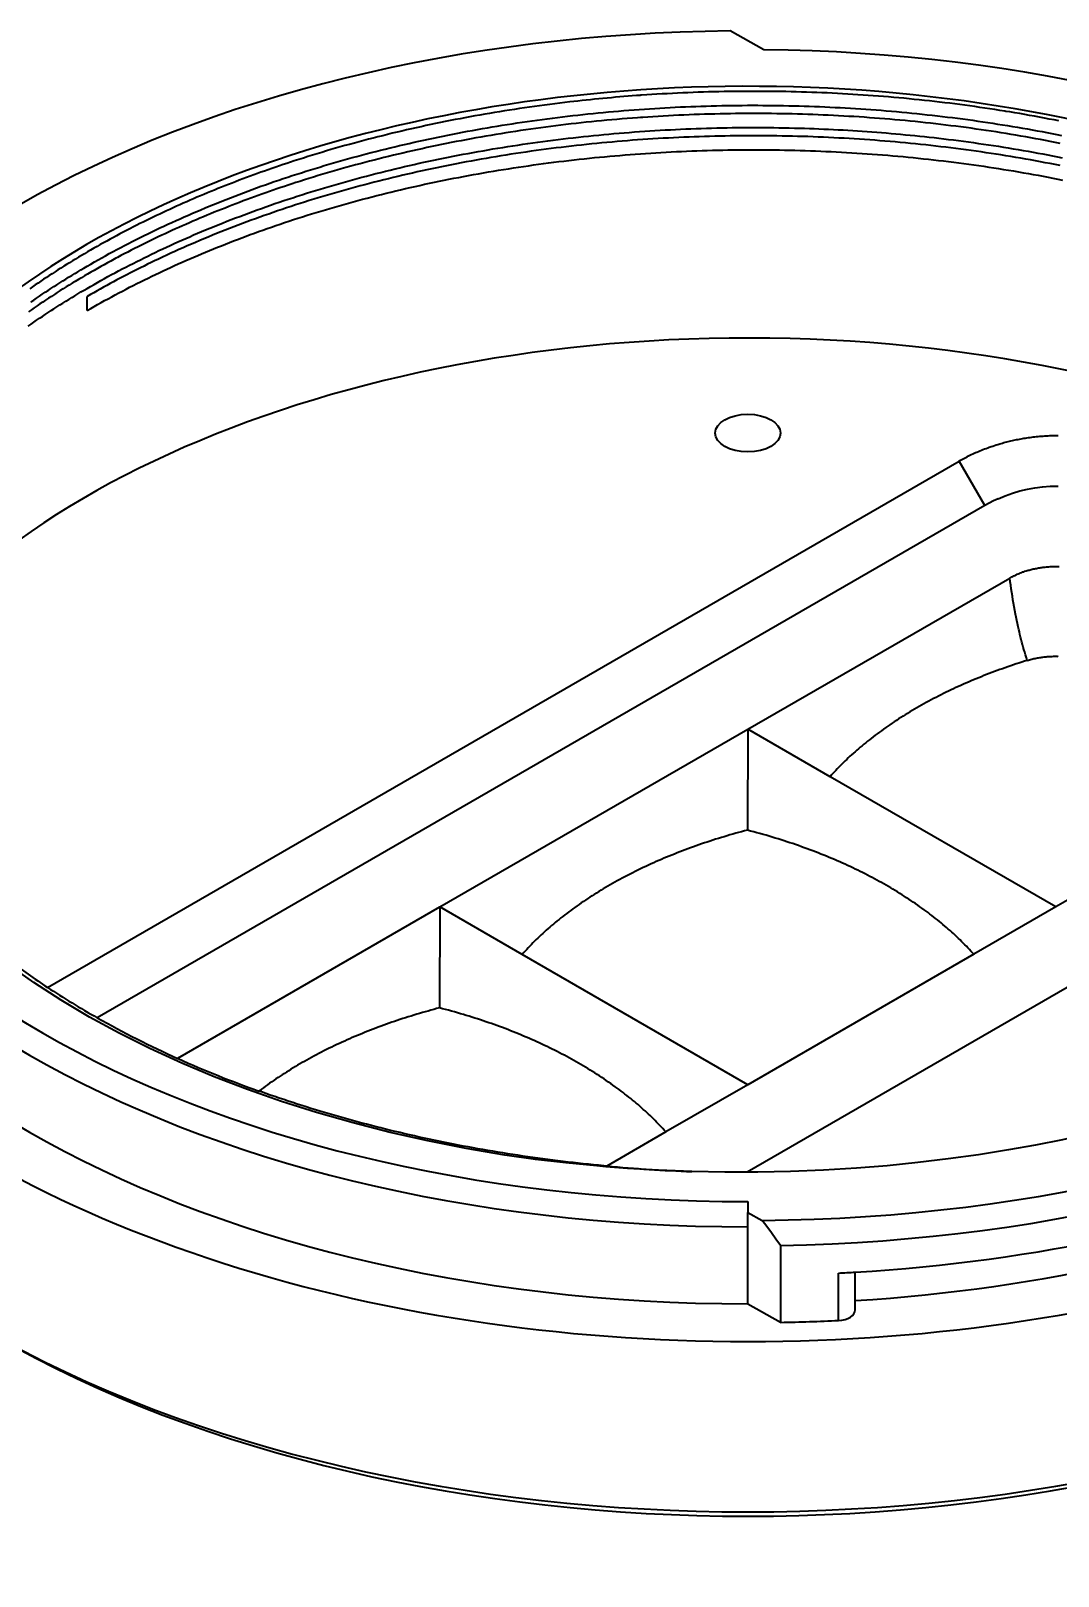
# Model space of a CAD drawing. Header units: millimetres. Extents: x 15 to 292, y 5 to 205.
# Drawn here: x 200.49 to 228.8, y 71.83 to 114.42 of the extents above; entities that cross this region are included whole.
import ezdxf

# ---------------------------------------------------------------- set-up
doc = ezdxf.new("R2010")
doc.units = ezdxf.units.MM
doc.layers.add('Geometries', color=7, linetype='Continuous')

msp = doc.modelspace()

# ---------------------------------------------------------------- linework, layer by layer
at = {"layer": 'Geometries', "linetype": 'Continuous', "lineweight": 40}
for p, q in [((220.691, 113.903), (219.757, 114.422)), ((217.295, 112.647), (217.294, 112.647)), ((217.295, 112.034), (217.294, 112.034)), ((202.042, 106.714), (202.042, 107.101)), ((200.943, 88.056), (226.071, 102.564)), ((226.778, 101.339), (226.071, 102.564)), ((226.778, 101.339), (202.317, 87.217)), ((220.248, 95.171), (227.465, 99.338)), ((211.763, 90.272), (220.248, 95.171)), ((220.248, 95.171), (220.236, 92.388)), ((222.514, 93.863), (220.248, 95.171)), ((239.482, 94.076), (220.228, 82.96)), ((228.733, 90.272), (222.514, 93.863)), ((234.948, 93.86), (228.733, 90.272)), ((204.542, 86.104), (211.763, 90.272)), ((211.763, 90.272), (211.751, 87.489)), ((214.028, 88.964), (211.763, 90.272)), ((228.733, 90.272), (226.474, 88.968)), ((220.248, 85.373), (214.028, 88.964)), ((226.474, 88.968), (220.248, 85.373)), ((204.533, 86.098), (204.542, 86.104)), ((204.55, 86.091), (204.533, 86.098)), ((204.542, 86.104), (204.55, 86.091)), ((220.248, 85.373), (217.989, 84.069)), ((217.989, 84.069), (216.362, 83.13)), ((220.25, 82.151), (220.25, 81.852)), ((220.25, 81.852), (220.643, 81.633)), ((220.25, 81.454), (220.25, 81.852)), ((220.25, 79.331), (220.25, 81.454)), ((221.149, 80.943), (221.149, 78.82)), ((222.749, 78.874), (222.749, 80.181)), ((223.206, 79.422), (223.206, 80.206)), ((220.25, 79.321), (220.25, 79.331)), ((221.149, 78.82), (220.25, 79.321)), ((223.206, 79.162), (223.206, 79.422))]:
    msp.add_line(p, q, dxfattribs=at)
at = {"layer": 'Geometries', "linetype": 'Continuous', "lineweight": 40, "flags": 128}
for points in [[(215.449, 112.477), (215.343, 112.465), (215.204, 112.449), (215.065, 112.432), (214.926, 112.415), (214.787, 112.397), (214.648, 112.379), (214.509, 112.36), (214.37, 112.341), (214.232, 112.322), (214.093, 112.302), (213.955, 112.281), (213.817, 112.26), (213.679, 112.239), (213.542, 112.217), (213.405, 112.195), (213.268, 112.173), (213.132, 112.15), (212.995, 112.126), (212.859, 112.102), (212.723, 112.078), (212.587, 112.053), (212.452, 112.028), (212.316, 112.003), (212.181, 111.976), (212.045, 111.95), (211.91, 111.923), (211.776, 111.896), (211.642, 111.868), (211.508, 111.84), (211.374, 111.811), (211.241, 111.782), (211.108, 111.753), (210.976, 111.723), (210.843, 111.692), (210.711, 111.662), (210.579, 111.631), (210.448, 111.599), (210.316, 111.567), (210.185, 111.534), (210.054, 111.502), (209.923, 111.468), (209.793, 111.435), (209.662, 111.4), (209.532, 111.366), (209.403, 111.331), (209.273, 111.295), (209.144, 111.259), (209.016, 111.223), (208.887, 111.186), (208.759, 111.149), (208.632, 111.112), (208.505, 111.074), (208.378, 111.035), (208.251, 110.997), (208.124, 110.957), (207.998, 110.917), (207.872, 110.877), (207.746, 110.837), (207.643, 110.803), (207.541, 110.769), (207.438, 110.735), (207.336, 110.701), (207.235, 110.666), (207.133, 110.631), (207.032, 110.596), (206.931, 110.56), (206.83, 110.525), (206.73, 110.488), (206.629, 110.452), (206.529, 110.415), (206.43, 110.379), (206.33, 110.341), (206.231, 110.304), (206.132, 110.266), (206.034, 110.228), (205.936, 110.19), (205.838, 110.152), (205.74, 110.113), (205.643, 110.074), (205.546, 110.035), (205.45, 109.996), (205.354, 109.956), (205.258, 109.916), (205.162, 109.876), (205.066, 109.835), (204.971, 109.795), (204.876, 109.754), (204.782, 109.712), (204.688, 109.671), (204.594, 109.629), (204.5, 109.587), (204.407, 109.545), (204.315, 109.503), (204.222, 109.46), (204.13, 109.417), (204.039, 109.374), (203.947, 109.331), (203.856, 109.287), (203.765, 109.243), (203.675, 109.199), (203.585, 109.154), (203.495, 109.11), (203.405, 109.065), (203.312, 109.017), (203.219, 108.97), (203.127, 108.922), (203.034, 108.874), (202.943, 108.826), (202.851, 108.777), (202.761, 108.729), (202.67, 108.679), (202.58, 108.63), (202.49, 108.581), (202.401, 108.531), (202.312, 108.481), (202.223, 108.43), (202.135, 108.38), (202.047, 108.329), (201.964, 108.28), (201.881, 108.231), (201.799, 108.182), (201.717, 108.133), (201.635, 108.083), (201.554, 108.033), (201.473, 107.984), (201.393, 107.933), (201.313, 107.883), (201.233, 107.832), (201.154, 107.782), (201.075, 107.73), (200.996, 107.679), (200.918, 107.628), (200.84, 107.576), (200.763, 107.524), (200.686, 107.472), (200.61, 107.42), (200.534, 107.367), (200.458, 107.315)], [(227.358, 112.205), (227.334, 112.209), (227.197, 112.231), (227.059, 112.253), (226.922, 112.274), (226.784, 112.294), (226.646, 112.314), (226.507, 112.334), (226.369, 112.353), (226.23, 112.372), (226.091, 112.391), (225.952, 112.409), (225.812, 112.426), (225.673, 112.443), (225.533, 112.46), (225.393, 112.476), (225.253, 112.492), (225.113, 112.507), (224.972, 112.522), (224.831, 112.536), (224.69, 112.55), (224.548, 112.564), (224.408, 112.577), (224.268, 112.589), (224.128, 112.601), (223.987, 112.613), (223.847, 112.624), (223.706, 112.635), (223.565, 112.645), (223.424, 112.655), (223.283, 112.664), (223.142, 112.673), (223, 112.681), (222.858, 112.689), (222.717, 112.697), (222.575, 112.704), (222.433, 112.711), (222.291, 112.717), (222.15, 112.723), (222.008, 112.728), (221.866, 112.733), (221.724, 112.737), (221.582, 112.741), (221.44, 112.745), (221.299, 112.748), (221.157, 112.75), (221.015, 112.752), (220.872, 112.754), (220.73, 112.755), (220.587, 112.756), (220.445, 112.756), (220.302, 112.756), (220.16, 112.756), (220.018, 112.755), (219.876, 112.753), (219.734, 112.751), (219.592, 112.749), (219.45, 112.746), (219.308, 112.743), (219.166, 112.739), (219.024, 112.735), (218.882, 112.73), (218.74, 112.725), (218.597, 112.719), (218.455, 112.713), (218.313, 112.707), (218.171, 112.7), (218.029, 112.692), (217.887, 112.684), (217.744, 112.676), (217.602, 112.667), (217.46, 112.658), (217.318, 112.648), (217.295, 112.647)], [(200.489, 106.95), (200.49, 106.95), (200.567, 107.004), (200.645, 107.058), (200.723, 107.111), (200.802, 107.164), (200.881, 107.217), (200.961, 107.269), (201.041, 107.322), (201.121, 107.374), (201.202, 107.426), (201.283, 107.478), (201.365, 107.529), (201.447, 107.581), (201.529, 107.632), (201.613, 107.683), (201.697, 107.734), (201.781, 107.785), (201.866, 107.836), (201.951, 107.886), (202.037, 107.936), (202.138, 107.995), (202.239, 108.053), (202.341, 108.111), (202.443, 108.168), (202.546, 108.225), (202.65, 108.282), (202.753, 108.338), (202.858, 108.394), (202.963, 108.45), (203.069, 108.506), (203.175, 108.561), (203.282, 108.616), (203.389, 108.67), (203.497, 108.725), (203.606, 108.778), (203.715, 108.832), (203.824, 108.885), (203.933, 108.938), (204.043, 108.99), (204.154, 109.042), (204.265, 109.094), (204.377, 109.145), (204.489, 109.196), (204.602, 109.246), (204.715, 109.297), (204.829, 109.347), (204.943, 109.396), (205.058, 109.445), (205.173, 109.494), (205.289, 109.543), (205.405, 109.591), (205.521, 109.639), (205.638, 109.686), (205.755, 109.733), (205.873, 109.779), (205.991, 109.825), (206.109, 109.871), (206.228, 109.917), (206.348, 109.962), (206.467, 110.006), (206.588, 110.051), (206.709, 110.095), (206.83, 110.138), (206.952, 110.181), (207.074, 110.224), (207.197, 110.267), (207.321, 110.309), (207.444, 110.351), (207.568, 110.392), (207.693, 110.433), (207.818, 110.474), (207.943, 110.514), (208.069, 110.553), (208.195, 110.593), (208.321, 110.632), (208.448, 110.67), (208.575, 110.708), (208.703, 110.746), (208.831, 110.784), (208.96, 110.821), (209.089, 110.857), (209.217, 110.893), (209.346, 110.929), (209.475, 110.964), (209.604, 110.999), (209.733, 111.033), (209.863, 111.067), (209.993, 111.1), (210.124, 111.133), (210.255, 111.166), (210.386, 111.198), (210.518, 111.23), (210.65, 111.261), (210.782, 111.292), (210.915, 111.323), (211.048, 111.353), (211.181, 111.383), (211.314, 111.412), (211.447, 111.441), (211.581, 111.469), (211.715, 111.497), (211.849, 111.524), (211.983, 111.551), (212.118, 111.578), (212.253, 111.604), (212.388, 111.63), (212.524, 111.656), (212.66, 111.681), (212.796, 111.705), (212.933, 111.729), (213.069, 111.753), (213.206, 111.776), (213.343, 111.799), (213.48, 111.821), (213.617, 111.843), (213.754, 111.865), (213.892, 111.886), (214.03, 111.906), (214.168, 111.926), (214.306, 111.946), (214.444, 111.965), (214.583, 111.984), (214.722, 112.003), (214.861, 112.021), (215.001, 112.038), (215.14, 112.055), (215.28, 112.072), (215.421, 112.088), (215.561, 112.104), (215.701, 112.119), (215.842, 112.134), (215.983, 112.149), (216.124, 112.163), (216.265, 112.176), (216.406, 112.189), (216.547, 112.202), (216.688, 112.214), (216.83, 112.226), (216.972, 112.237), (217.114, 112.248), (217.257, 112.258), (217.4, 112.268), (217.541, 112.278), (217.682, 112.287), (217.824, 112.295), (217.965, 112.303), (218.107, 112.311), (218.248, 112.318), (218.39, 112.325), (218.532, 112.331), (218.673, 112.337), (218.815, 112.342), (218.957, 112.347), (219.1, 112.351), (219.242, 112.355), (219.385, 112.359), (219.527, 112.362), (219.669, 112.365), (219.811, 112.367), (219.953, 112.368), (220.095, 112.37), (220.237, 112.371), (220.379, 112.371), (220.522, 112.371), (220.664, 112.37), (220.806, 112.369), (220.948, 112.368), (221.09, 112.366), (221.233, 112.364), (221.375, 112.361), (221.517, 112.357), (221.66, 112.354), (221.801, 112.35), (221.943, 112.345), (222.085, 112.34), (222.227, 112.334), (222.368, 112.328), (222.51, 112.322), (222.651, 112.315), (222.793, 112.308), (222.934, 112.3), (223.075, 112.292), (223.217, 112.283), (223.358, 112.274), (223.5, 112.264), (223.641, 112.254), (223.782, 112.244), (223.924, 112.233), (224.065, 112.221), (224.206, 112.209), (224.347, 112.197), (224.488, 112.184), (224.629, 112.171), (224.77, 112.157), (224.91, 112.143), (225.05, 112.128), (225.191, 112.113), (225.331, 112.098), (225.471, 112.082), (225.611, 112.065), (225.751, 112.049), (225.891, 112.031), (226.031, 112.013), (226.17, 111.995), (226.308, 111.977), (226.446, 111.958), (226.584, 111.938), (226.721, 111.918), (226.859, 111.898), (226.996, 111.877), (227.133, 111.856), (227.27, 111.835), (227.406, 111.813), (227.543, 111.79), (227.68, 111.767), (227.816, 111.744), (227.952, 111.72), (228.088, 111.696), (228.223, 111.671), (228.358, 111.646), (228.493, 111.62), (228.627, 111.594), (228.762, 111.568), (228.896, 111.541)], [(217.294, 112.034), (217.208, 112.028), (217.067, 112.018), (216.925, 112.007), (216.784, 111.995), (216.642, 111.984), (216.5, 111.971), (216.358, 111.958), (216.216, 111.945), (216.075, 111.931), (215.935, 111.917), (215.795, 111.903), (215.655, 111.888), (215.515, 111.872), (215.375, 111.857), (215.236, 111.84), (215.097, 111.824), (214.958, 111.806), (214.819, 111.789), (214.68, 111.771), (214.541, 111.752), (214.402, 111.733), (214.263, 111.714), (214.125, 111.694), (213.986, 111.674), (213.849, 111.653), (213.711, 111.632), (213.574, 111.61), (213.437, 111.588), (213.3, 111.566), (213.163, 111.543), (213.027, 111.519), (212.89, 111.496), (212.754, 111.471), (212.619, 111.447), (212.483, 111.422), (212.347, 111.396), (212.211, 111.37), (212.076, 111.344), (211.941, 111.317), (211.807, 111.29), (211.673, 111.262), (211.539, 111.234), (211.405, 111.205), (211.272, 111.176), (211.139, 111.147), (211.006, 111.117), (210.874, 111.087), (210.741, 111.056), (210.61, 111.025), (210.478, 110.994), (210.346, 110.962), (210.214, 110.93), (210.083, 110.897), (209.953, 110.863), (209.822, 110.83), (209.692, 110.796), (209.561, 110.761), (209.432, 110.726), (209.302, 110.691), (209.173, 110.655), (209.044, 110.619), (208.916, 110.582), (208.788, 110.545), (208.66, 110.508), (208.533, 110.47), (208.406, 110.432), (208.279, 110.393), (208.152, 110.353), (208.026, 110.314), (207.899, 110.274), (207.794, 110.24), (207.688, 110.205), (207.583, 110.171), (207.478, 110.136), (207.374, 110.101), (207.27, 110.066), (207.166, 110.03), (207.062, 109.994), (206.959, 109.958), (206.855, 109.921), (206.752, 109.884), (206.65, 109.847), (206.547, 109.81), (206.445, 109.772), (206.343, 109.734), (206.242, 109.696), (206.141, 109.657), (206.04, 109.619), (205.94, 109.58), (205.84, 109.54), (205.74, 109.501), (205.64, 109.461), (205.541, 109.421), (205.442, 109.38), (205.344, 109.34), (205.246, 109.299), (205.148, 109.258), (205.05, 109.216), (204.953, 109.174), (204.856, 109.132), (204.759, 109.09), (204.663, 109.048), (204.567, 109.005), (204.472, 108.962), (204.377, 108.919), (204.282, 108.875), (204.187, 108.831), (204.093, 108.787), (204, 108.743), (203.906, 108.699), (203.813, 108.654), (203.72, 108.609), (203.628, 108.563), (203.536, 108.518), (203.444, 108.472), (203.348, 108.424), (203.253, 108.375), (203.158, 108.326), (203.063, 108.277), (202.969, 108.227), (202.875, 108.178), (202.828, 108.153)], [(228.854, 111.322), (228.719, 111.349), (228.585, 111.375), (228.451, 111.401), (228.316, 111.426), (228.181, 111.451), (228.045, 111.476), (227.91, 111.5), (227.774, 111.524), (227.638, 111.547), (227.502, 111.57), (227.365, 111.592), (227.228, 111.614), (227.09, 111.636), (226.953, 111.657), (226.815, 111.677), (226.677, 111.698), (226.538, 111.717), (226.4, 111.737), (226.261, 111.756), (226.122, 111.774), (225.983, 111.792), (225.844, 111.81), (225.704, 111.827), (225.565, 111.844), (225.425, 111.86), (225.285, 111.876), (225.144, 111.891), (225.003, 111.906), (224.862, 111.921), (224.721, 111.935), (224.581, 111.948), (224.441, 111.961), (224.3, 111.974), (224.16, 111.986), (224.02, 111.998), (223.879, 112.009), (223.738, 112.02), (223.597, 112.03), (223.457, 112.04), (223.316, 112.05), (223.174, 112.059), (223.032, 112.067), (222.891, 112.075), (222.749, 112.083), (222.607, 112.09), (222.465, 112.097), (222.324, 112.103), (222.182, 112.109), (222.041, 112.114), (221.899, 112.119), (221.757, 112.124), (221.615, 112.128), (221.473, 112.132), (221.331, 112.135), (221.189, 112.137), (221.047, 112.14), (220.904, 112.141), (220.762, 112.143), (220.619, 112.144), (220.477, 112.144), (220.335, 112.144), (220.193, 112.144), (220.051, 112.143), (219.909, 112.141), (219.767, 112.139), (219.625, 112.137), (219.483, 112.134), (219.341, 112.131), (219.199, 112.127), (219.057, 112.123), (218.914, 112.119), (218.772, 112.114), (218.63, 112.108), (218.488, 112.102), (218.345, 112.096), (218.203, 112.089), (218.061, 112.082), (217.918, 112.074), (217.776, 112.066), (217.634, 112.057), (217.492, 112.048), (217.35, 112.038), (217.295, 112.034)], [(228.823, 111.941), (228.689, 111.967), (228.554, 111.993), (228.42, 112.019), (228.285, 112.044), (228.15, 112.069), (228.014, 112.094), (227.879, 112.118), (227.743, 112.141), (227.607, 112.164), (227.471, 112.187), (227.358, 112.205)], [(212.126, 110.967), (212.13, 110.968), (212.266, 110.994), (212.401, 111.02), (212.538, 111.046), (212.675, 111.071), (212.812, 111.096), (212.949, 111.12), (213.087, 111.144), (213.224, 111.167), (213.36, 111.19), (213.497, 111.212), (213.635, 111.234), (213.772, 111.255), (213.91, 111.276), (214.047, 111.297), (214.185, 111.317), (214.324, 111.336), (214.462, 111.355), (214.601, 111.374), (214.74, 111.393), (214.879, 111.411), (215.019, 111.428), (215.158, 111.445), (215.298, 111.462), (215.437, 111.478), (215.577, 111.493), (215.717, 111.509), (215.857, 111.523), (215.997, 111.538), (216.137, 111.552), (216.277, 111.565), (216.418, 111.578), (216.558, 111.59), (216.699, 111.603), (216.84, 111.614), (216.982, 111.625), (217.123, 111.636), (217.265, 111.647), (217.406, 111.656), (217.547, 111.666), (217.688, 111.675), (217.83, 111.683), (217.971, 111.691), (218.113, 111.699), (218.254, 111.706), (218.396, 111.713), (218.538, 111.719), (218.68, 111.725), (218.822, 111.73), (218.964, 111.735), (219.107, 111.739), (219.249, 111.743), (219.391, 111.747), (219.534, 111.75), (219.677, 111.752), (219.82, 111.755), (219.962, 111.756), (220.105, 111.757), (220.248, 111.758), (220.391, 111.759), (220.534, 111.758), (220.676, 111.758), (220.819, 111.757), (220.962, 111.755), (221.104, 111.753), (221.248, 111.751), (221.391, 111.748), (221.535, 111.745), (221.678, 111.741), (221.811, 111.737), (221.944, 111.732), (222.077, 111.728), (222.209, 111.723), (222.342, 111.717), (222.475, 111.711), (222.608, 111.705), (222.74, 111.698), (222.873, 111.691), (223.005, 111.683), (223.138, 111.675), (223.27, 111.667), (223.402, 111.658), (223.535, 111.649), (223.667, 111.64), (223.799, 111.63), (223.931, 111.62), (224.062, 111.609), (224.194, 111.598), (224.326, 111.586), (224.457, 111.575), (224.589, 111.562), (224.72, 111.55), (224.851, 111.537), (224.984, 111.523), (225.117, 111.509), (225.25, 111.494), (225.383, 111.48), (225.516, 111.464), (225.649, 111.449), (225.781, 111.433), (225.913, 111.416), (226.052, 111.398), (226.19, 111.38), (226.328, 111.362), (226.466, 111.343), (226.604, 111.323), (226.742, 111.303), (226.879, 111.283), (227.016, 111.262), (227.153, 111.241), (227.29, 111.219), (227.427, 111.197), (227.564, 111.174), (227.7, 111.151), (227.837, 111.128), (227.973, 111.104), (228.108, 111.08), (228.243, 111.055), (228.378, 111.03), (228.513, 111.004), (228.647, 110.978), (228.781, 110.952), (228.915, 110.925)], [(228.854, 110.71), (228.719, 110.737), (228.583, 110.763), (228.447, 110.789), (228.312, 110.815), (228.177, 110.84), (228.042, 110.864), (227.906, 110.888), (227.771, 110.912), (227.635, 110.935), (227.498, 110.958), (227.362, 110.98), (227.225, 111.002), (227.089, 111.023), (226.951, 111.045), (226.813, 111.065), (226.675, 111.085), (226.537, 111.105), (226.399, 111.125), (226.261, 111.143), (226.123, 111.162), (225.984, 111.18), (225.846, 111.197), (225.707, 111.214), (225.568, 111.231), (225.429, 111.247), (225.29, 111.263), (225.15, 111.278), (225.011, 111.293), (224.871, 111.307), (224.73, 111.321), (224.59, 111.335), (224.449, 111.348), (224.309, 111.361), (224.168, 111.373), (224.028, 111.385), (223.887, 111.396), (223.747, 111.407), (223.606, 111.417), (223.465, 111.427), (223.324, 111.437), (223.183, 111.446), (223.042, 111.454), (222.9, 111.462), (222.758, 111.47), (222.617, 111.477), (222.475, 111.484), (222.333, 111.49), (222.191, 111.496), (222.048, 111.502), (221.906, 111.507), (221.763, 111.511), (221.621, 111.515), (221.478, 111.519), (221.335, 111.522), (221.193, 111.525), (221.05, 111.527), (220.907, 111.529), (220.764, 111.53), (220.622, 111.531), (220.479, 111.532), (220.335, 111.532), (220.192, 111.531), (220.048, 111.53), (219.905, 111.529), (219.763, 111.527), (219.621, 111.525), (219.479, 111.522), (219.337, 111.519), (219.195, 111.515), (219.053, 111.511), (218.911, 111.506), (218.769, 111.501), (218.627, 111.496), (218.486, 111.49), (218.343, 111.483), (218.201, 111.477), (218.059, 111.469), (217.917, 111.461), (217.775, 111.453), (217.634, 111.445), (217.493, 111.436), (217.352, 111.426), (217.21, 111.416), (217.069, 111.406), (216.928, 111.395), (216.788, 111.383), (216.647, 111.372), (216.506, 111.359), (216.366, 111.347), (216.225, 111.333), (216.084, 111.32), (215.944, 111.306), (215.803, 111.291), (215.663, 111.276), (215.523, 111.261), (215.384, 111.245), (215.244, 111.229), (215.105, 111.212), (214.966, 111.195), (214.827, 111.177), (214.688, 111.159), (214.549, 111.141), (214.411, 111.122), (214.273, 111.103), (214.134, 111.083), (213.996, 111.063), (213.858, 111.042), (213.72, 111.021), (213.582, 110.999), (213.444, 110.977), (213.306, 110.954), (213.169, 110.931), (213.032, 110.908), (212.895, 110.884), (212.758, 110.86), (212.622, 110.835), (212.485, 110.81), (212.349, 110.784), (212.214, 110.758), (212.078, 110.732), (211.943, 110.705), (211.807, 110.677), (211.672, 110.649), (211.537, 110.621), (211.402, 110.592), (211.268, 110.563), (211.135, 110.534), (211.003, 110.504), (210.87, 110.474), (210.738, 110.443), (210.606, 110.412), (210.475, 110.381), (210.343, 110.349), (210.212, 110.317), (210.082, 110.284), (209.951, 110.251), (209.82, 110.217), (209.69, 110.183), (209.56, 110.148), (209.431, 110.114), (209.302, 110.078), (209.174, 110.043), (209.046, 110.007), (208.918, 109.97), (208.791, 109.933), (208.663, 109.896), (208.537, 109.859), (208.41, 109.82), (208.284, 109.782), (208.159, 109.743), (208.033, 109.704), (207.908, 109.664), (207.783, 109.624), (207.659, 109.583), (207.534, 109.542), (207.411, 109.501), (207.288, 109.459), (207.166, 109.417), (207.043, 109.375), (206.922, 109.332), (206.8, 109.289), (206.679, 109.246), (206.559, 109.202), (206.439, 109.157), (206.319, 109.112), (206.199, 109.067), (206.08, 109.022), (205.961, 108.976), (205.843, 108.929), (205.725, 108.882), (205.607, 108.835), (205.49, 108.788), (205.373, 108.74), (205.257, 108.691), (205.141, 108.643), (205.026, 108.593), (204.911, 108.544), (204.796, 108.494), (204.682, 108.444), (204.569, 108.393), (204.456, 108.342), (204.343, 108.291), (204.231, 108.239), (204.119, 108.187), (204.007, 108.134), (203.896, 108.081), (203.8, 108.035), (203.704, 107.988), (203.608, 107.941), (203.513, 107.894), (203.418, 107.846), (203.324, 107.799), (203.23, 107.751), (203.136, 107.702), (203.043, 107.654), (202.95, 107.605), (202.858, 107.556), (202.766, 107.506), (202.674, 107.457), (202.583, 107.407), (202.492, 107.357), (202.401, 107.306), (202.311, 107.255), (202.221, 107.204), (202.131, 107.153), (202.042, 107.101)], [(200.415, 106.286), (200.492, 106.339), (200.569, 106.393), (200.647, 106.447), (200.725, 106.5), (200.804, 106.553), (200.883, 106.606), (200.963, 106.659), (201.043, 106.711), (201.123, 106.763), (201.204, 106.815), (201.286, 106.867), (201.367, 106.919), (201.449, 106.97), (201.532, 107.021), (201.615, 107.072), (201.699, 107.123), (201.784, 107.174), (201.869, 107.225), (201.954, 107.275), (202.04, 107.325), (202.134, 107.38), (202.229, 107.435), (202.324, 107.489), (202.42, 107.543), (202.516, 107.596), (202.613, 107.65), (202.711, 107.703), (202.808, 107.755), (202.907, 107.808), (203.005, 107.86), (203.104, 107.912), (203.204, 107.963), (203.304, 108.015), (203.405, 108.066), (203.506, 108.116), (203.607, 108.167), (203.709, 108.217), (203.811, 108.267), (203.914, 108.316), (204.017, 108.365), (204.121, 108.414), (204.225, 108.463), (204.329, 108.511), (204.434, 108.559), (204.542, 108.607), (204.649, 108.655), (204.757, 108.703), (204.866, 108.75), (204.974, 108.797), (205.084, 108.844), (205.194, 108.891), (205.304, 108.937), (205.42, 108.985), (205.536, 109.032), (205.653, 109.08), (205.77, 109.126), (205.888, 109.173), (206.006, 109.219), (206.125, 109.265), (206.244, 109.31), (206.363, 109.355), (206.483, 109.4), (206.603, 109.444), (206.725, 109.488), (206.846, 109.531), (206.968, 109.575), (207.09, 109.617), (207.213, 109.66), (207.335, 109.702), (207.458, 109.743), (207.582, 109.784), (207.706, 109.825), (207.83, 109.865), (207.955, 109.905), (208.08, 109.945), (208.205, 109.984), (208.331, 110.022), (208.457, 110.061), (208.584, 110.099), (208.711, 110.136), (208.839, 110.174), (208.967, 110.21), (209.095, 110.247), (209.223, 110.283), (209.352, 110.318), (209.48, 110.353), (209.61, 110.388), (209.739, 110.422), (209.869, 110.456), (209.999, 110.489), (210.13, 110.522), (210.261, 110.555), (210.392, 110.587), (210.524, 110.619), (210.656, 110.65), (210.788, 110.681), (210.921, 110.712), (211.054, 110.742), (211.188, 110.772), (211.322, 110.801), (211.456, 110.83), (211.59, 110.859), (211.725, 110.887), (211.859, 110.914), (211.995, 110.941), (212.126, 110.967)], [(202.042, 106.714), (202.137, 106.769), (202.232, 106.824), (202.328, 106.878), (202.424, 106.932), (202.52, 106.986), (202.618, 107.04), (202.715, 107.093), (202.813, 107.146), (202.912, 107.198), (203.011, 107.251), (203.111, 107.303), (203.21, 107.354), (203.311, 107.406), (203.412, 107.457), (203.513, 107.508), (203.615, 107.558), (203.717, 107.608), (203.82, 107.658), (203.923, 107.708), (204.027, 107.757), (204.131, 107.806), (204.235, 107.855), (204.34, 107.903), (204.445, 107.951), (204.551, 107.999), (204.657, 108.046), (204.763, 108.093), (204.87, 108.14), (204.978, 108.187), (205.086, 108.233), (205.194, 108.278), (205.302, 108.324), (205.411, 108.369), (205.521, 108.414), (205.631, 108.458), (205.741, 108.502), (205.852, 108.546), (205.963, 108.59), (206.074, 108.633), (206.186, 108.676), (206.301, 108.719), (206.417, 108.763), (206.532, 108.806), (206.649, 108.848), (206.766, 108.89), (206.883, 108.932), (207, 108.974), (207.118, 109.015), (207.237, 109.056), (207.355, 109.096), (207.479, 109.137), (207.602, 109.178), (207.726, 109.219), (207.85, 109.259), (207.975, 109.299), (208.1, 109.339), (208.226, 109.378), (208.351, 109.416), (208.478, 109.455), (208.604, 109.492), (208.731, 109.53), (208.859, 109.567), (208.987, 109.604), (209.115, 109.64), (209.244, 109.676), (209.373, 109.711), (209.502, 109.746), (209.631, 109.781), (209.76, 109.815), (209.89, 109.849), (210.021, 109.882), (210.151, 109.915), (210.282, 109.948), (210.413, 109.98), (210.545, 110.011), (210.677, 110.043), (210.809, 110.074), (210.942, 110.104), (211.075, 110.134), (211.208, 110.164), (211.341, 110.193), (211.475, 110.222), (211.609, 110.25), (211.743, 110.278), (211.877, 110.305), (212.011, 110.332), (212.146, 110.359), (212.281, 110.385), (212.416, 110.411), (212.552, 110.436), (212.688, 110.461), (212.824, 110.485), (212.961, 110.51), (213.097, 110.533), (213.234, 110.556), (213.372, 110.579), (213.51, 110.601), (213.648, 110.623), (213.786, 110.645), (213.924, 110.666), (214.062, 110.686), (214.201, 110.707), (214.34, 110.726), (214.479, 110.745), (214.618, 110.764), (214.758, 110.783), (214.897, 110.801), (215.038, 110.818), (215.178, 110.835), (215.319, 110.852), (215.46, 110.868), (215.6, 110.884), (215.74, 110.899), (215.88, 110.913), (216.02, 110.928), (216.16, 110.941), (216.3, 110.955), (216.441, 110.968), (216.581, 110.98), (216.722, 110.992), (216.863, 111.004), (217.004, 111.015), (217.145, 111.025), (217.287, 111.036), (217.429, 111.046), (217.57, 111.055), (217.712, 111.064), (217.853, 111.072), (217.994, 111.08), (218.136, 111.088), (218.278, 111.095), (218.419, 111.101), (218.561, 111.107), (218.703, 111.113), (218.845, 111.118), (218.987, 111.123), (219.129, 111.127), (219.271, 111.131), (219.414, 111.135), (219.556, 111.138), (219.699, 111.14), (219.841, 111.142), (219.983, 111.144), (220.125, 111.145), (220.267, 111.146), (220.409, 111.146), (220.551, 111.146), (220.693, 111.145), (220.835, 111.144), (220.977, 111.143), (221.119, 111.141), (221.262, 111.138), (221.404, 111.135), (221.546, 111.132), (221.689, 111.128), (221.831, 111.124), (221.973, 111.119), (222.116, 111.114), (222.258, 111.108), (222.401, 111.102), (222.543, 111.096), (222.685, 111.089), (222.827, 111.081), (222.969, 111.073), (223.111, 111.065), (223.253, 111.056), (223.395, 111.047), (223.536, 111.037), (223.679, 111.027), (223.821, 111.016), (223.963, 111.005), (224.105, 110.993), (224.245, 110.981), (224.386, 110.969), (224.526, 110.956), (224.666, 110.943), (224.806, 110.929), (224.945, 110.915), (225.085, 110.9), (225.225, 110.885), (225.364, 110.869), (225.503, 110.853), (225.642, 110.837), (225.782, 110.82), (225.921, 110.803), (226.06, 110.785), (226.198, 110.767), (226.337, 110.748), (226.475, 110.729), (226.612, 110.709), (226.75, 110.69), (226.887, 110.669), (227.024, 110.648), (227.161, 110.627), (227.298, 110.605), (227.435, 110.583), (227.571, 110.561), (227.708, 110.538), (227.844, 110.514), (227.98, 110.49), (228.116, 110.466), (228.251, 110.441), (228.386, 110.416), (228.521, 110.39), (228.655, 110.364), (228.789, 110.338), (228.923, 110.311)], [(202.828, 108.153), (202.782, 108.128), (202.689, 108.077), (202.596, 108.027), (202.504, 107.976), (202.413, 107.925), (202.321, 107.874), (202.23, 107.822), (202.14, 107.77), (202.05, 107.718), (201.965, 107.668), (201.88, 107.618), (201.796, 107.568), (201.712, 107.517), (201.628, 107.467), (201.545, 107.416), (201.462, 107.365), (201.38, 107.313), (201.298, 107.262), (201.217, 107.21), (201.136, 107.158), (201.055, 107.105), (200.975, 107.053), (200.895, 107), (200.815, 106.947), (200.736, 106.894), (200.658, 106.841), (200.58, 106.787), (200.502, 106.733), (200.425, 106.679)], [(226.071, 102.564), (226.107, 102.585), (226.143, 102.605), (226.179, 102.625), (226.216, 102.645), (226.253, 102.665), (226.291, 102.685), (226.329, 102.704), (226.367, 102.723), (226.406, 102.742), (226.445, 102.76), (226.484, 102.778), (226.524, 102.796), (226.564, 102.814), (226.605, 102.831), (226.646, 102.848), (226.687, 102.865), (226.729, 102.882), (226.77, 102.898), (226.815, 102.915), (226.859, 102.931), (226.904, 102.948), (226.95, 102.963), (226.996, 102.979), (227.042, 102.994), (227.091, 103.01), (227.141, 103.025), (227.191, 103.04), (227.229, 103.051), (227.267, 103.062), (227.305, 103.072), (227.343, 103.082), (227.382, 103.092), (227.421, 103.102), (227.46, 103.112), (227.499, 103.121), (227.538, 103.13), (227.578, 103.139), (227.617, 103.147), (227.657, 103.155), (227.697, 103.163), (227.737, 103.171), (227.778, 103.179), (227.818, 103.186), (227.859, 103.193), (227.9, 103.199), (227.94, 103.206), (227.982, 103.212), (228.026, 103.218), (228.071, 103.224), (228.116, 103.229), (228.161, 103.234), (228.206, 103.239), (228.251, 103.244), (228.296, 103.248), (228.342, 103.252), (228.387, 103.255), (228.433, 103.258), (228.479, 103.261), (228.524, 103.263), (228.57, 103.265), (228.616, 103.267), (228.662, 103.268), (228.707, 103.269), (228.753, 103.269), (228.799, 103.269)], [(227.146, 101.527), (227.343, 101.609), (227.542, 101.68), (227.746, 101.74), (227.953, 101.789), (228.162, 101.828), (228.372, 101.855), (228.584, 101.871), (228.797, 101.875)], [(227.146, 101.527), (227.02, 101.469), (226.897, 101.406), (226.778, 101.339)], [(227.465, 99.338), (227.493, 99.354), (227.521, 99.369), (227.55, 99.384), (227.579, 99.399), (227.609, 99.414), (227.639, 99.428), (227.67, 99.442), (227.701, 99.455), (227.732, 99.468), (227.764, 99.481), (227.797, 99.494), (227.829, 99.506), (227.858, 99.515), (227.886, 99.525), (227.915, 99.534), (227.944, 99.543), (227.974, 99.552), (228.002, 99.56), (228.03, 99.568), (228.058, 99.575), (228.087, 99.582), (228.116, 99.589), (228.145, 99.595), (228.174, 99.601), (228.203, 99.607), (228.233, 99.613), (228.263, 99.618), (228.293, 99.623), (228.323, 99.628), (228.353, 99.632), (228.383, 99.636), (228.414, 99.64), (228.447, 99.643), (228.48, 99.646), (228.514, 99.649), (228.547, 99.652), (228.581, 99.654), (228.616, 99.655), (228.652, 99.657), (228.687, 99.657), (228.723, 99.658), (228.758, 99.658), (228.794, 99.657), (228.829, 99.656)], [(227.95, 97.068), (227.926, 97.144), (227.902, 97.22), (227.879, 97.297), (227.859, 97.366), (227.839, 97.435), (227.82, 97.505), (227.801, 97.574), (227.783, 97.644), (227.765, 97.714), (227.748, 97.783), (227.731, 97.853), (227.714, 97.923), (227.698, 97.994), (227.679, 98.082), (227.66, 98.17), (227.642, 98.259), (227.625, 98.347), (227.606, 98.446), (227.588, 98.545), (227.57, 98.643), (227.554, 98.742), (227.538, 98.841), (227.522, 98.94), (227.507, 99.04), (227.493, 99.139), (227.479, 99.239), (227.465, 99.338), (227.465, 99.338)], [(227.95, 97.068), (227.98, 97.077), (228.01, 97.086), (228.041, 97.094), (228.071, 97.102), (228.102, 97.11), (228.134, 97.117), (228.165, 97.124), (228.197, 97.131), (228.229, 97.137), (228.261, 97.143), (228.294, 97.148), (228.327, 97.153), (228.355, 97.157), (228.383, 97.161), (228.411, 97.164), (228.439, 97.167), (228.468, 97.17), (228.501, 97.173), (228.535, 97.176), (228.568, 97.178), (228.602, 97.18), (228.636, 97.181), (228.669, 97.182), (228.703, 97.182), (228.737, 97.183), (228.771, 97.182), (228.804, 97.181)], [(227.95, 97.068), (227.873, 97.044), (227.796, 97.02), (227.72, 96.995), (227.644, 96.97), (227.569, 96.945), (227.493, 96.92), (227.418, 96.894), (227.343, 96.868), (227.269, 96.841), (227.194, 96.815), (227.121, 96.788), (227.047, 96.761), (226.974, 96.733), (226.901, 96.705), (226.828, 96.677), (226.756, 96.649), (226.684, 96.62), (226.613, 96.591), (226.541, 96.562), (226.471, 96.533), (226.4, 96.503), (226.33, 96.473), (226.26, 96.442), (226.191, 96.412), (226.122, 96.381), (226.053, 96.35), (225.985, 96.319), (225.917, 96.287), (225.849, 96.255), (225.782, 96.223), (225.712, 96.189), (225.642, 96.155), (225.573, 96.12), (225.504, 96.085), (225.436, 96.05), (225.367, 96.015), (225.3, 95.979), (225.233, 95.943), (225.166, 95.907), (225.1, 95.871), (225.034, 95.834), (224.969, 95.797), (224.904, 95.76), (224.84, 95.723), (224.776, 95.685), (224.713, 95.647), (224.65, 95.609), (224.588, 95.571), (224.526, 95.532), (224.464, 95.494), (224.403, 95.454), (224.343, 95.415), (224.283, 95.376), (224.223, 95.336), (224.164, 95.296), (224.106, 95.255), (224.048, 95.215), (223.99, 95.174), (223.932, 95.132), (223.874, 95.091), (223.817, 95.048), (223.76, 95.006), (223.704, 94.963), (223.649, 94.92), (223.597, 94.88), (223.546, 94.84), (223.496, 94.799), (223.446, 94.758), (223.396, 94.717), (223.347, 94.676), (223.299, 94.635), (223.251, 94.593), (223.203, 94.551), (223.156, 94.509), (223.109, 94.467), (223.063, 94.425), (223.017, 94.382), (222.972, 94.339), (222.928, 94.297), (222.884, 94.254), (222.84, 94.21), (222.797, 94.167), (222.754, 94.123), (222.712, 94.08), (222.67, 94.036), (222.629, 93.992), (222.589, 93.948), (222.549, 93.903), (222.514, 93.863)], [(220.236, 92.388), (220.155, 92.367), (220.075, 92.346), (219.994, 92.324), (219.914, 92.302), (219.835, 92.279), (219.755, 92.256), (219.676, 92.233), (219.597, 92.209), (219.518, 92.186), (219.439, 92.161), (219.361, 92.137), (219.283, 92.112), (219.206, 92.087), (219.128, 92.061), (219.052, 92.036), (218.975, 92.009), (218.899, 91.983), (218.823, 91.957), (218.747, 91.93), (218.672, 91.902), (218.597, 91.875), (218.522, 91.847), (218.448, 91.819), (218.373, 91.79), (218.3, 91.761), (218.227, 91.732), (218.154, 91.703), (218.081, 91.673), (218.009, 91.643), (217.937, 91.613), (217.866, 91.583), (217.795, 91.552), (217.724, 91.521), (217.653, 91.489), (217.583, 91.458), (217.513, 91.426), (217.439, 91.391), (217.365, 91.356), (217.291, 91.321), (217.218, 91.286), (217.146, 91.25), (217.074, 91.214), (217.002, 91.178), (216.931, 91.141), (216.86, 91.104), (216.789, 91.067), (216.719, 91.029), (216.65, 90.991), (216.585, 90.955), (216.52, 90.919), (216.455, 90.882), (216.391, 90.845), (216.327, 90.808), (216.264, 90.77), (216.202, 90.733), (216.139, 90.695), (216.078, 90.656), (216.016, 90.618), (215.955, 90.579), (215.895, 90.54), (215.835, 90.501), (215.776, 90.462), (215.717, 90.422), (215.658, 90.382), (215.6, 90.342), (215.542, 90.302), (215.484, 90.261), (215.427, 90.219), (215.37, 90.177), (215.313, 90.135), (215.257, 90.093), (215.201, 90.051), (215.148, 90.01), (215.096, 89.969), (215.044, 89.927), (214.993, 89.886), (214.942, 89.844), (214.891, 89.802), (214.841, 89.759), (214.792, 89.717), (214.743, 89.674), (214.694, 89.632), (214.646, 89.589), (214.599, 89.545), (214.552, 89.502), (214.506, 89.458), (214.46, 89.415), (214.415, 89.371), (214.37, 89.326), (214.326, 89.282), (214.282, 89.238), (214.239, 89.193), (214.196, 89.148), (214.154, 89.103), (214.112, 89.058), (214.071, 89.013), (214.03, 88.966), (214.028, 88.964)], [(226.474, 88.968), (226.437, 89.01), (226.396, 89.054), (226.355, 89.099), (226.313, 89.144), (226.271, 89.188), (226.228, 89.232), (226.185, 89.276), (226.141, 89.32), (226.097, 89.363), (226.052, 89.407), (226.007, 89.45), (225.961, 89.493), (225.915, 89.536), (225.868, 89.578), (225.82, 89.621), (225.772, 89.663), (225.724, 89.705), (225.675, 89.747), (225.626, 89.789), (225.576, 89.831), (225.526, 89.872), (225.475, 89.913), (225.424, 89.954), (225.372, 89.995), (225.32, 90.035), (225.267, 90.076), (225.214, 90.116), (225.16, 90.156), (225.106, 90.196), (225.047, 90.238), (224.988, 90.28), (224.929, 90.322), (224.869, 90.363), (224.809, 90.404), (224.748, 90.445), (224.686, 90.486), (224.624, 90.527), (224.561, 90.567), (224.498, 90.607), (224.435, 90.647), (224.37, 90.687), (224.309, 90.724), (224.248, 90.761), (224.186, 90.798), (224.124, 90.834), (224.061, 90.87), (223.998, 90.906), (223.934, 90.942), (223.87, 90.977), (223.806, 91.012), (223.741, 91.047), (223.676, 91.082), (223.611, 91.116), (223.545, 91.151), (223.478, 91.184), (223.411, 91.218), (223.344, 91.252), (223.277, 91.285), (223.209, 91.318), (223.139, 91.351), (223.069, 91.384), (222.999, 91.416), (222.928, 91.448), (222.857, 91.48), (222.786, 91.512), (222.713, 91.544), (222.639, 91.576), (222.565, 91.608), (222.49, 91.639), (222.415, 91.67), (222.34, 91.701), (222.264, 91.731), (222.188, 91.761), (222.111, 91.791), (222.035, 91.82), (221.958, 91.849), (221.88, 91.878), (221.802, 91.906), (221.724, 91.934), (221.645, 91.962), (221.566, 91.99), (221.487, 92.017), (221.407, 92.043), (221.327, 92.07), (221.247, 92.096), (221.166, 92.122), (221.085, 92.147), (221.004, 92.172), (220.923, 92.197), (220.838, 92.222), (220.753, 92.247), (220.668, 92.272), (220.582, 92.296), (220.496, 92.32), (220.41, 92.343), (220.323, 92.366), (220.236, 92.388)], [(213.555, 83.43), (212.483, 83.613), (211.428, 83.822), (210.389, 84.057), (209.368, 84.318), (208.363, 84.604), (207.399, 84.909), (206.459, 85.237), (205.543, 85.589), (204.651, 85.963), (203.768, 86.367), (202.918, 86.791), (202.102, 87.237), (201.319, 87.702), (200.572, 88.187), (199.876, 88.678), (199.219, 89.185), (198.599, 89.708), (198.017, 90.246)], [(211.751, 87.489), (211.671, 87.469), (211.592, 87.447), (211.513, 87.426), (211.434, 87.404), (211.356, 87.382), (211.278, 87.359), (211.2, 87.337), (211.122, 87.314), (211.044, 87.29), (210.967, 87.266), (210.89, 87.242), (210.813, 87.218), (210.737, 87.193), (210.661, 87.168), (210.585, 87.143), (210.51, 87.118), (210.435, 87.092), (210.36, 87.066), (210.286, 87.039), (210.212, 87.012), (210.138, 86.985), (210.064, 86.958), (209.991, 86.93), (209.918, 86.902), (209.845, 86.874), (209.773, 86.846), (209.701, 86.817), (209.63, 86.788), (209.559, 86.759), (209.488, 86.729), (209.417, 86.7), (209.347, 86.669), (209.277, 86.639), (209.208, 86.608), (209.139, 86.577), (209.07, 86.546), (208.996, 86.512), (208.924, 86.478), (208.851, 86.444), (208.78, 86.41), (208.708, 86.375), (208.637, 86.34), (208.566, 86.304), (208.496, 86.268), (208.426, 86.232), (208.357, 86.196), (208.288, 86.159), (208.219, 86.122), (208.155, 86.087), (208.091, 86.051), (208.027, 86.016), (207.964, 85.98), (207.902, 85.944), (207.839, 85.907), (207.777, 85.87), (207.716, 85.834), (207.655, 85.796), (207.595, 85.759), (207.534, 85.721), (207.475, 85.683), (207.416, 85.645), (207.357, 85.607), (207.299, 85.568), (207.241, 85.53), (207.183, 85.491), (207.126, 85.451), (207.069, 85.411), (207.012, 85.371), (206.955, 85.33), (206.899, 85.29), (206.844, 85.249), (206.789, 85.207), (206.774, 85.196)], [(217.989, 84.069), (217.987, 84.07), (217.946, 84.116), (217.905, 84.161), (217.863, 84.207), (217.821, 84.252), (217.778, 84.297), (217.734, 84.342), (217.69, 84.386), (217.646, 84.431), (217.601, 84.475), (217.555, 84.519), (217.509, 84.562), (217.462, 84.606), (217.415, 84.65), (217.367, 84.693), (217.319, 84.736), (217.27, 84.779), (217.221, 84.822), (217.171, 84.864), (217.121, 84.907), (217.07, 84.949), (217.019, 84.99), (216.967, 85.032), (216.915, 85.073), (216.862, 85.115), (216.809, 85.156), (216.755, 85.197), (216.701, 85.237), (216.646, 85.278), (216.59, 85.318), (216.531, 85.361), (216.47, 85.404), (216.41, 85.446), (216.348, 85.488), (216.287, 85.53), (216.224, 85.572), (216.161, 85.613), (216.098, 85.654), (216.034, 85.695), (215.969, 85.736), (215.904, 85.776), (215.839, 85.816), (215.776, 85.854), (215.713, 85.891), (215.649, 85.929), (215.585, 85.966), (215.521, 86.002), (215.456, 86.039), (215.391, 86.075), (215.325, 86.111), (215.259, 86.147), (215.192, 86.182), (215.125, 86.217), (215.058, 86.252), (214.99, 86.287), (214.921, 86.321), (214.853, 86.355), (214.784, 86.389), (214.714, 86.423), (214.644, 86.456), (214.573, 86.49), (214.501, 86.523), (214.429, 86.556), (214.356, 86.589), (214.283, 86.621), (214.209, 86.653), (214.138, 86.684), (214.067, 86.714), (213.995, 86.744), (213.923, 86.774), (213.85, 86.803), (213.778, 86.832), (213.704, 86.861), (213.631, 86.89), (213.557, 86.918), (213.483, 86.946), (213.408, 86.974), (213.333, 87.001), (213.258, 87.028), (213.182, 87.055), (213.107, 87.082), (213.03, 87.108), (212.954, 87.134), (212.877, 87.159), (212.8, 87.185), (212.723, 87.21), (212.645, 87.234), (212.567, 87.259), (212.489, 87.283), (212.41, 87.306), (212.329, 87.33), (212.247, 87.354), (212.165, 87.378), (212.083, 87.401), (212, 87.423), (211.917, 87.446), (211.834, 87.468), (211.751, 87.489)], [(216.362, 83.13), (216.275, 83.138), (216.134, 83.151), (215.994, 83.165), (215.854, 83.179), (215.714, 83.194), (215.574, 83.21), (215.434, 83.225), (215.294, 83.241), (215.154, 83.258), (215.015, 83.275), (214.876, 83.292), (214.737, 83.31), (214.598, 83.329), (214.46, 83.347), (214.321, 83.367), (214.183, 83.386), (214.045, 83.406), (213.907, 83.427), (213.77, 83.448), (213.632, 83.469), (213.494, 83.491), (213.357, 83.513), (213.22, 83.536), (213.083, 83.559), (212.946, 83.583), (212.81, 83.607), (212.674, 83.631), (212.539, 83.656), (212.403, 83.682), (212.268, 83.707), (212.133, 83.734), (211.998, 83.76), (211.864, 83.787), (211.73, 83.815), (211.595, 83.843), (211.461, 83.871), (211.327, 83.9), (211.194, 83.929), (211.061, 83.959), (210.927, 83.989), (210.794, 84.02), (210.662, 84.051), (210.529, 84.082), (210.397, 84.114), (210.265, 84.146), (210.134, 84.179), (210.003, 84.212), (209.872, 84.246), (209.742, 84.28), (209.611, 84.314), (209.481, 84.349), (209.351, 84.384), (209.221, 84.42), (209.092, 84.456), (208.963, 84.493), (208.835, 84.529), (208.708, 84.567), (208.581, 84.604), (208.455, 84.642), (208.329, 84.68), (208.203, 84.719), (208.078, 84.758), (207.953, 84.798), (207.828, 84.838), (207.704, 84.878), (207.579, 84.919), (207.456, 84.96), (207.332, 85.001), (207.209, 85.044), (207.086, 85.086), (206.964, 85.129), (206.843, 85.172), (206.774, 85.196)], [(232.484, 84.783), (231.789, 84.572), (231.085, 84.375), (230.372, 84.189), (229.649, 84.017), (228.917, 83.856), (228.176, 83.709), (227.43, 83.574), (226.604, 83.442), (225.772, 83.325), (224.935, 83.225), (224.091, 83.14), (223.242, 83.071), (222.335, 83.016), (221.428, 82.979), (220.52, 82.96), (220.228, 82.958)], [(216.331, 83.11), (216.082, 83.132), (215.235, 83.215), (214.393, 83.314), (213.555, 83.43)], [(218.703, 82.977), (218.7, 82.977), (217.789, 83.014), (216.933, 83.065), (216.331, 83.11)], [(220.228, 82.958), (219.61, 82.96), (218.703, 82.977)], [(221.149, 80.943), (221.023, 81.115), (220.897, 81.288), (220.77, 81.461), (220.643, 81.633)]]:
    msp.add_lwpolyline(points, dxfattribs=at)
at = {"layer": 'Geometries', "linetype": 'Continuous', "lineweight": 40}
for centre, radius, start, end in [((220.357, 69.158), 43.596, 94.0286, 96.4636), ((212.514, 105.61), 21.025, 233.1162, 236.608), ((213.854, 107.65), 23.465, 236.617, 240.5502), ((215.562, 110.707), 26.967, 240.5829, 245.859), ((217.257, 114.469), 31.094, 245.8771, 250.2965), ((220.394, 127.011), 44.066, 264.7503, 267.8011)]:
    msp.add_arc(centre, radius, start, end, dxfattribs=at)
for centre, major_axis, start_param, end_param in [((220.25, 98.028), (-28.4, 0), 4.729757, 5.497787), ((220.25, 98.028), (-25.75, 0), 3.271748, 5.610686), ((220.25, 98.028), (-27.5, 0), 3.926991, 4.69636), ((220.25, 91.088), (-25.75, 0), 3.370658, 6.050632), ((220.25, 98.028), (-27.5, 0), 0, 1.570796), ((220.25, 97.62), (28, 0), 3.141593, 4.712389), ((220.25, 98.028), (-28.4, 0), 1.584648, 3.127741), ((220.25, 97.62), (28.9, 0), 4.74351, 6.252065), ((220.25, 95.497), (-29.8, 0), 0, 3.141593), ((220.25, 95.497), (-28, 0), 0, 1.570796), ((220.25, 95.497), (-28, 0), 1.676564, 2.769319), ((220.25, 96.803), (-28.9, 0), 1.673258, 2.696322), ((220.25, 96.803), (-28.9, 0), 1.657382, 1.673258), ((220.25, 95.497), (28.9, 0), 4.74351, 4.798975), ((222.706, 79.162), (0.5, 0), 4.798975, 6.283185), ((220.25, 90.802), (-29.8, 0), 0.785398, 2.356194), ((220.25, 90.394), (29.3, 0), 3.926991, 5.497787)]:
    msp.add_ellipse(centre, major_axis=major_axis, ratio=0.57735, start_param=start_param, end_param=end_param, dxfattribs=at)
msp.add_ellipse((220.249, 103.336), major_axis=(-0.9, 0), ratio=0.57735, dxfattribs=at)

doc.saveas('drawing.dxf')
